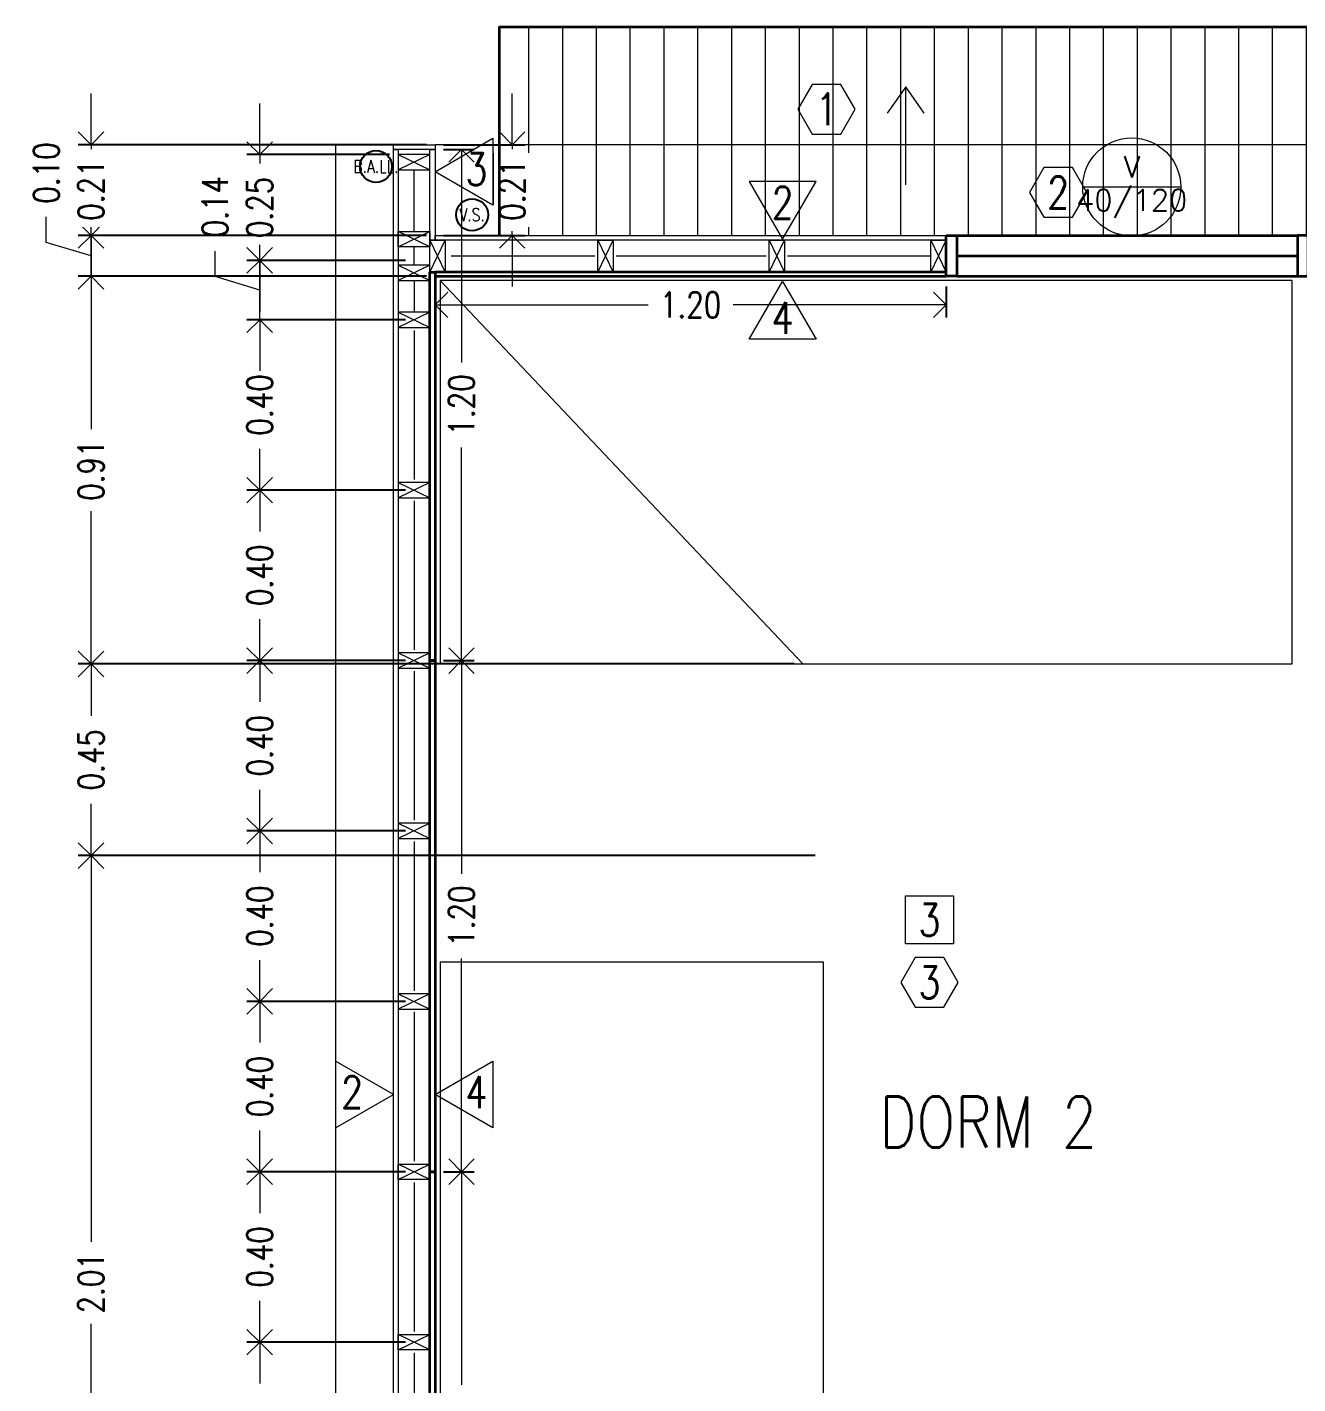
# Model space of a CAD drawing. Header units: inches. Extents: x 11 to 31.6, y 7.4 to 16.5.
# Drawn here: x 24.447 to 27.431, y 12.918 to 16.103 of the extents above; entities that cross this region are included whole.
import ezdxf
from ezdxf.enums import TextEntityAlignment as Align

# ---------------------------------------------------------------- set-up
doc = ezdxf.new("R2010")
doc.units = ezdxf.units.IN
doc.header["$MEASUREMENT"] = 0
doc.layers.get('DEFPOINTS').update_dxf_attribs({"color": 210})
for name, color, linetype, lineweight in [('A-ANNO-DIMS', 3, 'Continuous', 18), ('A-ANNO-TEXT', 3, 'Continuous', 18), ('A-DETL-MBND', 3, 'Continuous', 18), ('A-DOOR-SYMB', 3, 'Continuous', 18), ('A-ELEV-IDEN', 3, 'Continuous', 18), ('A-ELEV-MBE1', 7, 'Continuous', 35), ('A-ELEV-MBE2', 4, 'Continuous', 25), ('A-FLOR-PATT', 8, 'Continuous', 18), ('A-FURN', 8, 'Continuous', 18), ('A-SECT-MCUT', 7, 'Continuous', 35), ('A-WALL-PATT', 8, 'Continuous', 18), ('A-WALL-STUD', 3, 'Continuous', 18)]:
    doc.layers.add(name, color=color, linetype=linetype, lineweight=lineweight)
doc.styles.add('E-ROMANS', font='romans.shx', dxfattribs={"width": 0.8})
doc.dimstyles.new('E-0050_ARW_12', dxfattribs={"dimscale": 0.001, "dimtxt": 60, "dimasz": 60, "dimexe": 30, "dimexo": 20, "dimgap": 30, "dimtad": 0, "dimzin": 0, "dimdsep": 46, "dimtxsty": 'E-ROMANS', "dimblk": 'OPEN90', "dimcen": 30, "dimclrd": 256, "dimclre": 256, "dimclrt": 256, "dimadec": 0, "dimazin": 0, "dimtfac": 1, "dimtmove": 1, "dimatfit": 3, "dimldrblk": 'OPEN90', "dimfxl": 1, "dimtfill": 1, "dimtolj": 1, "dimtzin": 0, "dimlwd": -1, "dimarcsym": 0})

# ---------------------------------------------------------------- blocks, each defined once
blk = doc.blocks.new('_Open90')
at = {"color": 0, "linetype": 'ByBlock', "lineweight": -2}
for p, q in [((0, 0), (-1, 0)), ((-0.5, 0.5), (0, 0)), ((0, 0), (-0.5, -0.5))]:
    blk.add_line(p, q, dxfattribs=at)
blk = doc.blocks.new('*D33')
at = {"layer": 'A-ANNO-DIMS', "lineweight": -2, "transparency": 16777216}
for p, q in [((25.425, 13.4157), (25.4969, 13.4157)), ((25.425, 12.2157), (25.4969, 12.2157))]:
    blk.add_line(p, q, dxfattribs=at)
at = {"layer": 'A-ANNO-DIMS', "transparency": 16777216}
for p, q in [((25.4669, 13.3557), (25.4669, 12.9154)), ((25.4669, 12.2757), (25.4669, 12.716))]:
    blk.add_line(p, q, dxfattribs=at)
at = {"layer": 'DEFPOINTS', "color": 0, "transparency": 16777216}
for p in [(25.405, 13.4157), (25.4669, 13.4157), (25.405, 12.2157)]:
    blk.add_point(p, dxfattribs=at)
at = {"layer": 'A-ANNO-DIMS', "transparency": 16777216, "xscale": 0.06, "yscale": 0.06, "zscale": 0.06}
for p, rotation in [((25.4669, 13.4157), 90), ((25.4669, 12.2157), 270)]:
    blk.add_blockref('_Open90', p, dxfattribs=dict(at, rotation=rotation))
at = {"layer": 'A-ANNO-DIMS', "transparency": 16777216, "insert": (25.4669, 12.8157), "char_height": 0.06, "attachment_point": 5, "rotation": 90, "style": 'E-ROMANS', "bg_fill": 3, "box_fill_scale": 1.25, "bg_fill_color": 256, "bg_fill_true_color": 13158600, "bg_fill_transparency": 0}
blk.add_mtext('\\A1;1.20', dxfattribs=at)
blk = doc.blocks.new('*D34')
at = {"layer": 'A-ANNO-DIMS', "lineweight": -2, "transparency": 16777216}
for p, q in [((25.425, 14.6157), (25.4969, 14.6157)), ((25.425, 13.4157), (25.4969, 13.4157))]:
    blk.add_line(p, q, dxfattribs=at)
at = {"layer": 'A-ANNO-DIMS', "transparency": 16777216}
for p, q in [((25.4669, 14.5557), (25.4669, 14.1154)), ((25.4669, 13.4757), (25.4669, 13.916))]:
    blk.add_line(p, q, dxfattribs=at)
at = {"layer": 'DEFPOINTS', "color": 0, "transparency": 16777216}
for p in [(25.405, 14.6157), (25.4669, 14.6157), (25.405, 13.4157)]:
    blk.add_point(p, dxfattribs=at)
at = {"layer": 'A-ANNO-DIMS', "transparency": 16777216, "xscale": 0.06, "yscale": 0.06, "zscale": 0.06}
for p, rotation in [((25.4669, 14.6157), 90), ((25.4669, 13.4157), 270)]:
    blk.add_blockref('_Open90', p, dxfattribs=dict(at, rotation=rotation))
at = {"layer": 'A-ANNO-DIMS', "transparency": 16777216, "insert": (25.4669, 14.0157), "char_height": 0.06, "attachment_point": 5, "rotation": 90, "style": 'E-ROMANS', "bg_fill": 3, "box_fill_scale": 1.25, "bg_fill_color": 256, "bg_fill_true_color": 13158600, "bg_fill_transparency": 0}
blk.add_mtext('\\A1;1.20', dxfattribs=at)
blk = doc.blocks.new('*D35')
at = {"layer": 'A-ANNO-DIMS', "transparency": 16777216}
for p, q in [((25.586, 15.8867), (25.586, 15.9467)), ((25.586, 15.8267), (25.586, 15.8165)), ((25.586, 15.6137), (25.586, 15.6239)), ((25.586, 15.5537), (25.586, 15.4937))]:
    blk.add_line(p, q, dxfattribs=at)
at = {"layer": 'A-ANNO-DIMS', "lineweight": -2, "transparency": 16777216}
for p, q in [((25.425, 15.8267), (25.616, 15.8267)), ((25.425, 15.6137), (25.616, 15.6137))]:
    blk.add_line(p, q, dxfattribs=at)
at = {"layer": 'DEFPOINTS', "color": 0, "transparency": 16777216}
for p in [(25.405, 15.8267), (25.586, 15.8267), (25.405, 15.6137)]:
    blk.add_point(p, dxfattribs=at)
at = {"layer": 'A-ANNO-DIMS', "transparency": 16777216, "xscale": 0.06, "yscale": 0.06, "zscale": 0.06}
for p, rotation in [((25.586, 15.8267), 270), ((25.586, 15.6137), 90)]:
    blk.add_blockref('_Open90', p, dxfattribs=dict(at, rotation=rotation))
at = {"layer": 'A-ANNO-DIMS', "transparency": 16777216, "insert": (25.586, 15.7202), "char_height": 0.06, "attachment_point": 5, "rotation": 90, "style": 'E-ROMANS', "bg_fill": 3, "box_fill_scale": 1.25, "bg_fill_color": 256, "bg_fill_true_color": 13158600, "bg_fill_transparency": 0}
blk.add_mtext('\\A1;0.21', dxfattribs=at)
blk = doc.blocks.new('*D47')
at = {"layer": 'A-ANNO-DIMS', "lineweight": -2, "transparency": 16777216}
for p, q in [((25.3355, 13.0157), (24.9633, 13.0157)), ((25.3355, 12.6156), (24.9633, 12.6156))]:
    blk.add_line(p, q, dxfattribs=at)
at = {"layer": 'A-ANNO-DIMS', "transparency": 16777216}
for p, q in [((24.9933, 12.9557), (24.9933, 12.9188)), ((24.9933, 12.6756), (24.9933, 12.7125))]:
    blk.add_line(p, q, dxfattribs=at)
at = {"layer": 'DEFPOINTS', "color": 0, "transparency": 16777216}
for p in [(24.9933, 13.0157), (25.3555, 13.0157), (25.3555, 12.6156)]:
    blk.add_point(p, dxfattribs=at)
at = {"layer": 'A-ANNO-DIMS', "transparency": 16777216, "xscale": 0.06, "yscale": 0.06, "zscale": 0.06}
for p, rotation in [((24.9933, 13.0157), 90), ((24.9933, 12.6156), 270)]:
    blk.add_blockref('_Open90', p, dxfattribs=dict(at, rotation=rotation))
at = {"layer": 'A-ANNO-DIMS', "transparency": 16777216, "insert": (24.9933, 12.8156), "char_height": 0.06, "attachment_point": 5, "rotation": 90, "style": 'E-ROMANS', "bg_fill": 3, "box_fill_scale": 1.25, "bg_fill_color": 256, "bg_fill_true_color": 13158600, "bg_fill_transparency": 0}
blk.add_mtext('\\A1;0.40', dxfattribs=at)
blk = doc.blocks.new('*D48')
at = {"layer": 'A-ANNO-DIMS', "lineweight": -2, "transparency": 16777216}
for p, q in [((25.3355, 13.4157), (24.9633, 13.4157)), ((25.3355, 13.0157), (24.9633, 13.0157))]:
    blk.add_line(p, q, dxfattribs=at)
at = {"layer": 'A-ANNO-DIMS', "transparency": 16777216}
for p, q in [((24.9933, 13.3557), (24.9933, 13.3188)), ((24.9933, 13.0757), (24.9933, 13.1126))]:
    blk.add_line(p, q, dxfattribs=at)
at = {"layer": 'DEFPOINTS', "color": 0, "transparency": 16777216}
for p in [(24.9933, 13.4157), (25.3555, 13.4157), (25.3555, 13.0157)]:
    blk.add_point(p, dxfattribs=at)
at = {"layer": 'A-ANNO-DIMS', "transparency": 16777216, "xscale": 0.06, "yscale": 0.06, "zscale": 0.06}
for p, rotation in [((24.9933, 13.4157), 90), ((24.9933, 13.0157), 270)]:
    blk.add_blockref('_Open90', p, dxfattribs=dict(at, rotation=rotation))
at = {"layer": 'A-ANNO-DIMS', "transparency": 16777216, "insert": (24.9933, 13.2157), "char_height": 0.06, "attachment_point": 5, "rotation": 90, "style": 'E-ROMANS', "bg_fill": 3, "box_fill_scale": 1.25, "bg_fill_color": 256, "bg_fill_true_color": 13158600, "bg_fill_transparency": 0}
blk.add_mtext('\\A1;0.40', dxfattribs=at)
blk = doc.blocks.new('*D49')
at = {"layer": 'A-ANNO-DIMS', "lineweight": -2, "transparency": 16777216}
for p, q in [((25.3355, 13.8157), (24.9633, 13.8157)), ((25.3355, 13.4157), (24.9633, 13.4157))]:
    blk.add_line(p, q, dxfattribs=at)
at = {"layer": 'A-ANNO-DIMS', "transparency": 16777216}
for p, q in [((24.9933, 13.7557), (24.9933, 13.7188)), ((24.9933, 13.4757), (24.9933, 13.5126))]:
    blk.add_line(p, q, dxfattribs=at)
at = {"layer": 'DEFPOINTS', "color": 0, "transparency": 16777216}
for p in [(24.9933, 13.8157), (25.3555, 13.8157), (25.3555, 13.4157)]:
    blk.add_point(p, dxfattribs=at)
at = {"layer": 'A-ANNO-DIMS', "transparency": 16777216, "xscale": 0.06, "yscale": 0.06, "zscale": 0.06}
for p, rotation in [((24.9933, 13.8157), 90), ((24.9933, 13.4157), 270)]:
    blk.add_blockref('_Open90', p, dxfattribs=dict(at, rotation=rotation))
at = {"layer": 'A-ANNO-DIMS', "transparency": 16777216, "insert": (24.9933, 13.6157), "char_height": 0.06, "attachment_point": 5, "rotation": 90, "style": 'E-ROMANS', "bg_fill": 3, "box_fill_scale": 1.25, "bg_fill_color": 256, "bg_fill_true_color": 13158600, "bg_fill_transparency": 0}
blk.add_mtext('\\A1;0.40', dxfattribs=at)
blk = doc.blocks.new('*D50')
at = {"layer": 'A-ANNO-DIMS', "lineweight": -2, "transparency": 16777216}
for p, q in [((25.3355, 14.2157), (24.9633, 14.2157)), ((25.3355, 13.8157), (24.9633, 13.8157))]:
    blk.add_line(p, q, dxfattribs=at)
at = {"layer": 'A-ANNO-DIMS', "transparency": 16777216}
for p, q in [((24.9933, 14.1557), (24.9933, 14.1188)), ((24.9933, 13.8757), (24.9933, 13.9126))]:
    blk.add_line(p, q, dxfattribs=at)
at = {"layer": 'DEFPOINTS', "color": 0, "transparency": 16777216}
for p in [(24.9933, 14.2157), (25.3555, 14.2157), (25.3555, 13.8157)]:
    blk.add_point(p, dxfattribs=at)
at = {"layer": 'A-ANNO-DIMS', "transparency": 16777216, "xscale": 0.06, "yscale": 0.06, "zscale": 0.06}
for p, rotation in [((24.9933, 14.2157), 90), ((24.9933, 13.8157), 270)]:
    blk.add_blockref('_Open90', p, dxfattribs=dict(at, rotation=rotation))
at = {"layer": 'A-ANNO-DIMS', "transparency": 16777216, "insert": (24.9933, 14.0157), "char_height": 0.06, "attachment_point": 5, "rotation": 90, "style": 'E-ROMANS', "bg_fill": 3, "box_fill_scale": 1.25, "bg_fill_color": 256, "bg_fill_true_color": 13158600, "bg_fill_transparency": 0}
blk.add_mtext('\\A1;0.40', dxfattribs=at)
blk = doc.blocks.new('*D51')
at = {"layer": 'A-ANNO-DIMS', "lineweight": -2, "transparency": 16777216}
for p, q in [((25.3355, 14.6157), (24.9633, 14.6157)), ((25.3355, 14.2157), (24.9633, 14.2157))]:
    blk.add_line(p, q, dxfattribs=at)
at = {"layer": 'A-ANNO-DIMS', "transparency": 16777216}
for p, q in [((24.9933, 14.5557), (24.9933, 14.5188)), ((24.9933, 14.2757), (24.9933, 14.3126))]:
    blk.add_line(p, q, dxfattribs=at)
at = {"layer": 'DEFPOINTS', "color": 0, "transparency": 16777216}
for p in [(24.9933, 14.6157), (25.3555, 14.6157), (25.3555, 14.2157)]:
    blk.add_point(p, dxfattribs=at)
at = {"layer": 'A-ANNO-DIMS', "transparency": 16777216, "xscale": 0.06, "yscale": 0.06, "zscale": 0.06}
for p, rotation in [((24.9933, 14.6157), 90), ((24.9933, 14.2157), 270)]:
    blk.add_blockref('_Open90', p, dxfattribs=dict(at, rotation=rotation))
at = {"layer": 'A-ANNO-DIMS', "transparency": 16777216, "insert": (24.9933, 14.4157), "char_height": 0.06, "attachment_point": 5, "rotation": 90, "style": 'E-ROMANS', "bg_fill": 3, "box_fill_scale": 1.25, "bg_fill_color": 256, "bg_fill_true_color": 13158600, "bg_fill_transparency": 0}
blk.add_mtext('\\A1;0.40', dxfattribs=at)
blk = doc.blocks.new('*D52')
at = {"layer": 'A-ANNO-DIMS', "lineweight": -2, "transparency": 16777216}
for p, q in [((25.3355, 15.0157), (24.9633, 15.0157)), ((25.3355, 14.6157), (24.9633, 14.6157))]:
    blk.add_line(p, q, dxfattribs=at)
at = {"layer": 'A-ANNO-DIMS', "transparency": 16777216}
for p, q in [((24.9933, 14.9557), (24.9933, 14.9188)), ((24.9933, 14.6757), (24.9933, 14.7126))]:
    blk.add_line(p, q, dxfattribs=at)
at = {"layer": 'DEFPOINTS', "color": 0, "transparency": 16777216}
for p in [(24.9933, 15.0157), (25.3555, 15.0157), (25.3555, 14.6157)]:
    blk.add_point(p, dxfattribs=at)
at = {"layer": 'A-ANNO-DIMS', "transparency": 16777216, "xscale": 0.06, "yscale": 0.06, "zscale": 0.06}
for p, rotation in [((24.9933, 15.0157), 90), ((24.9933, 14.6157), 270)]:
    blk.add_blockref('_Open90', p, dxfattribs=dict(at, rotation=rotation))
at = {"layer": 'A-ANNO-DIMS', "transparency": 16777216, "insert": (24.9933, 14.8157), "char_height": 0.06, "attachment_point": 5, "rotation": 90, "style": 'E-ROMANS', "bg_fill": 3, "box_fill_scale": 1.25, "bg_fill_color": 256, "bg_fill_true_color": 13158600, "bg_fill_transparency": 0}
blk.add_mtext('\\A1;0.40', dxfattribs=at)
blk = doc.blocks.new('*D53')
at = {"layer": 'A-ANNO-DIMS', "lineweight": -2, "transparency": 16777216}
for p, q in [((25.3355, 15.4157), (24.9633, 15.4157)), ((25.3355, 15.0157), (24.9633, 15.0157))]:
    blk.add_line(p, q, dxfattribs=at)
at = {"layer": 'A-ANNO-DIMS', "transparency": 16777216}
for p, q in [((24.9933, 15.3557), (24.9933, 15.3188)), ((24.9933, 15.0757), (24.9933, 15.1126))]:
    blk.add_line(p, q, dxfattribs=at)
at = {"layer": 'DEFPOINTS', "color": 0, "transparency": 16777216}
for p in [(24.9933, 15.4157), (25.3555, 15.4157), (25.3555, 15.0157)]:
    blk.add_point(p, dxfattribs=at)
at = {"layer": 'A-ANNO-DIMS', "transparency": 16777216, "xscale": 0.06, "yscale": 0.06, "zscale": 0.06}
for p, rotation in [((24.9933, 15.4157), 90), ((24.9933, 15.0157), 270)]:
    blk.add_blockref('_Open90', p, dxfattribs=dict(at, rotation=rotation))
at = {"layer": 'A-ANNO-DIMS', "transparency": 16777216, "insert": (24.9933, 15.2157), "char_height": 0.06, "attachment_point": 5, "rotation": 90, "style": 'E-ROMANS', "bg_fill": 3, "box_fill_scale": 1.25, "bg_fill_color": 256, "bg_fill_true_color": 13158600, "bg_fill_transparency": 0}
blk.add_mtext('\\A1;0.40', dxfattribs=at)
blk = doc.blocks.new('*D54')
at = {"layer": 'A-ANNO-DIMS', "transparency": 16777216}
for p, q in [((24.9933, 15.6152), (24.9933, 15.6752)), ((24.8883, 15.517), (24.8883, 15.577)), ((24.9933, 15.4157), (24.9933, 15.5552)), ((24.9933, 15.4157), (24.9933, 15.5552)), ((24.9933, 15.4855), (24.8883, 15.517)), ((24.9933, 15.3557), (24.9933, 15.2957))]:
    blk.add_line(p, q, dxfattribs=at)
at = {"layer": 'A-ANNO-DIMS', "lineweight": -2, "transparency": 16777216}
for p, q in [((25.3355, 15.5552), (24.9633, 15.5552)), ((25.3355, 15.4157), (24.9633, 15.4157))]:
    blk.add_line(p, q, dxfattribs=at)
at = {"layer": 'DEFPOINTS', "color": 0, "transparency": 16777216}
for p in [(24.9933, 15.5552), (25.3555, 15.5552), (25.3555, 15.4157)]:
    blk.add_point(p, dxfattribs=at)
at = {"layer": 'A-ANNO-DIMS', "transparency": 16777216, "xscale": 0.06, "yscale": 0.06, "zscale": 0.06}
for p, rotation in [((24.9933, 15.5552), 270), ((24.9933, 15.4157), 90)]:
    blk.add_blockref('_Open90', p, dxfattribs=dict(at, rotation=rotation))
at = {"layer": 'A-ANNO-DIMS', "transparency": 16777216, "insert": (24.8883, 15.6812), "char_height": 0.06, "attachment_point": 5, "rotation": 90, "style": 'E-ROMANS', "bg_fill": 3, "box_fill_scale": 1.25, "bg_fill_color": 256, "bg_fill_true_color": 13158600, "bg_fill_transparency": 0}
blk.add_mtext('\\A1;0.14', dxfattribs=at)
blk = doc.blocks.new('*D55')
at = {"layer": 'A-ANNO-DIMS', "transparency": 16777216}
for p, q in [((24.9933, 15.8637), (24.9933, 15.9237)), ((24.9933, 15.8037), (24.9933, 15.7826)), ((24.9933, 15.5552), (24.9933, 15.5763)), ((24.9933, 15.4952), (24.9933, 15.4352))]:
    blk.add_line(p, q, dxfattribs=at)
at = {"layer": 'A-ANNO-DIMS', "lineweight": -2, "transparency": 16777216}
for p, q in [((25.298, 15.8037), (24.9633, 15.8037)), ((25.3355, 15.5552), (24.9633, 15.5552))]:
    blk.add_line(p, q, dxfattribs=at)
at = {"layer": 'DEFPOINTS', "color": 0, "transparency": 16777216}
for p in [(24.9933, 15.8037), (25.318, 15.8037), (25.3555, 15.5552)]:
    blk.add_point(p, dxfattribs=at)
at = {"layer": 'A-ANNO-DIMS', "transparency": 16777216, "xscale": 0.06, "yscale": 0.06, "zscale": 0.06}
for p, rotation in [((24.9933, 15.8037), 270), ((24.9933, 15.5552), 90)]:
    blk.add_blockref('_Open90', p, dxfattribs=dict(at, rotation=rotation))
at = {"layer": 'A-ANNO-DIMS', "transparency": 16777216, "insert": (24.9933, 15.6794), "char_height": 0.06, "attachment_point": 5, "rotation": 90, "style": 'E-ROMANS', "bg_fill": 3, "box_fill_scale": 1.25, "bg_fill_color": 256, "bg_fill_true_color": 13158600, "bg_fill_transparency": 0}
blk.add_mtext('\\A1;0.25', dxfattribs=at)
blk = doc.blocks.new('*D65')
at = {"layer": 'A-ANNO-DIMS', "lineweight": -2, "transparency": 16777216}
for p, q in [((25.4049, 15.4936), (25.4049, 15.4209)), ((26.6049, 15.4936), (26.6049, 15.4209))]:
    blk.add_line(p, q, dxfattribs=at)
at = {"layer": 'A-ANNO-DIMS', "transparency": 16777216}
for p, q in [((25.4649, 15.4509), (25.9052, 15.4509)), ((26.5449, 15.4509), (26.1046, 15.4509))]:
    blk.add_line(p, q, dxfattribs=at)
at = {"layer": 'DEFPOINTS', "color": 0, "transparency": 16777216}
for p in [(25.4049, 15.5136), (26.6049, 15.5136), (26.6049, 15.4509)]:
    blk.add_point(p, dxfattribs=at)
at = {"layer": 'A-ANNO-DIMS', "transparency": 16777216, "xscale": 0.06, "yscale": 0.06, "zscale": 0.06, "rotation": 180}
blk.add_blockref('_Open90', (25.4049, 15.4509), dxfattribs=at)
at = {"layer": 'A-ANNO-DIMS', "transparency": 16777216, "xscale": 0.06, "yscale": 0.06, "zscale": 0.06}
blk.add_blockref('_Open90', (26.6049, 15.4509), dxfattribs=at)
at = {"layer": 'A-ANNO-DIMS', "transparency": 16777216, "insert": (26.0049, 15.4509), "char_height": 0.06, "attachment_point": 5, "style": 'E-ROMANS', "bg_fill": 3, "box_fill_scale": 1.25, "bg_fill_color": 256, "bg_fill_true_color": 13158600, "bg_fill_transparency": 0}
blk.add_mtext('\\A1;1.20', dxfattribs=at)
blk = doc.blocks.new('*D74')
at = {"layer": 'A-ANNO-DIMS', "lineweight": -2, "transparency": 16777216}
for p, q in [((26.297, 14.1577), (24.5672, 14.1577)), ((26.5176, 12.152), (24.5672, 12.152))]:
    blk.add_line(p, q, dxfattribs=at)
at = {"layer": 'A-ANNO-DIMS', "transparency": 16777216}
for p, q in [((24.5972, 14.0977), (24.5972, 13.2511)), ((24.5972, 12.212), (24.5972, 13.0586))]:
    blk.add_line(p, q, dxfattribs=at)
at = {"layer": 'DEFPOINTS', "color": 0, "transparency": 16777216}
for p in [(24.5972, 14.1577), (26.317, 14.1577), (26.5376, 12.152)]:
    blk.add_point(p, dxfattribs=at)
at = {"layer": 'A-ANNO-DIMS', "transparency": 16777216, "xscale": 0.06, "yscale": 0.06, "zscale": 0.06}
for p, rotation in [((24.5972, 14.1577), 90), ((24.5972, 12.152), 270)]:
    blk.add_blockref('_Open90', p, dxfattribs=dict(at, rotation=rotation))
at = {"layer": 'A-ANNO-DIMS', "transparency": 16777216, "insert": (24.5972, 13.1549), "char_height": 0.06, "attachment_point": 5, "rotation": 90, "style": 'E-ROMANS', "bg_fill": 3, "box_fill_scale": 1.25, "bg_fill_color": 256, "bg_fill_true_color": 13158600, "bg_fill_transparency": 0}
blk.add_mtext('\\A1;2.01', dxfattribs=at)
blk = doc.blocks.new('*D75')
at = {"layer": 'A-ANNO-DIMS', "lineweight": -2, "transparency": 16777216}
for p, q in [((26.248, 14.6077), (24.5672, 14.6077)), ((26.297, 14.1577), (24.5672, 14.1577))]:
    blk.add_line(p, q, dxfattribs=at)
at = {"layer": 'A-ANNO-DIMS', "transparency": 16777216}
for p, q in [((24.5972, 14.5477), (24.5972, 14.4858)), ((24.5972, 14.2177), (24.5972, 14.2796))]:
    blk.add_line(p, q, dxfattribs=at)
at = {"layer": 'DEFPOINTS', "color": 0, "transparency": 16777216}
for p in [(24.5972, 14.6077), (26.268, 14.6077), (26.317, 14.1577)]:
    blk.add_point(p, dxfattribs=at)
at = {"layer": 'A-ANNO-DIMS', "transparency": 16777216, "xscale": 0.06, "yscale": 0.06, "zscale": 0.06}
for p, rotation in [((24.5972, 14.6077), 90), ((24.5972, 14.1577), 270)]:
    blk.add_blockref('_Open90', p, dxfattribs=dict(at, rotation=rotation))
at = {"layer": 'A-ANNO-DIMS', "transparency": 16777216, "insert": (24.5972, 14.3827), "char_height": 0.06, "attachment_point": 5, "rotation": 90, "style": 'E-ROMANS', "bg_fill": 3, "box_fill_scale": 1.25, "bg_fill_color": 256, "bg_fill_true_color": 13158600, "bg_fill_transparency": 0}
blk.add_mtext('\\A1;0.45', dxfattribs=at)
blk = doc.blocks.new('*D76')
at = {"layer": 'A-ANNO-DIMS', "lineweight": -2, "transparency": 16777216}
for p, q in [((25.385, 15.5177), (24.5672, 15.5177)), ((26.248, 14.6077), (24.5672, 14.6077))]:
    blk.add_line(p, q, dxfattribs=at)
at = {"layer": 'A-ANNO-DIMS', "transparency": 16777216}
for p, q in [((24.5972, 15.4577), (24.5972, 15.159)), ((24.5972, 14.6677), (24.5972, 14.9664))]:
    blk.add_line(p, q, dxfattribs=at)
at = {"layer": 'DEFPOINTS', "color": 0, "transparency": 16777216}
for p in [(24.5972, 15.5177), (25.405, 15.5177), (26.268, 14.6077)]:
    blk.add_point(p, dxfattribs=at)
at = {"layer": 'A-ANNO-DIMS', "transparency": 16777216, "xscale": 0.06, "yscale": 0.06, "zscale": 0.06}
for p, rotation in [((24.5972, 15.5177), 90), ((24.5972, 14.6077), 270)]:
    blk.add_blockref('_Open90', p, dxfattribs=dict(at, rotation=rotation))
at = {"layer": 'A-ANNO-DIMS', "transparency": 16777216, "insert": (24.5972, 15.0627), "char_height": 0.06, "attachment_point": 5, "rotation": 90, "style": 'E-ROMANS', "bg_fill": 3, "box_fill_scale": 1.25, "bg_fill_color": 256, "bg_fill_true_color": 13158600, "bg_fill_transparency": 0}
blk.add_mtext('\\A1;0.91', dxfattribs=at)
blk = doc.blocks.new('*D77')
at = {"layer": 'A-ANNO-DIMS', "transparency": 16777216}
for p, q in [((24.5972, 15.6737), (24.5972, 15.7337)), ((24.4922, 15.5972), (24.4922, 15.6572)), ((24.5972, 15.5177), (24.5972, 15.6137)), ((24.5972, 15.5177), (24.5972, 15.6137)), ((24.5972, 15.5657), (24.4922, 15.5972)), ((24.5972, 15.4577), (24.5972, 15.3977))]:
    blk.add_line(p, q, dxfattribs=at)
at = {"layer": 'A-ANNO-DIMS', "lineweight": -2, "transparency": 16777216}
for p, q in [((25.385, 15.6137), (24.5672, 15.6137)), ((25.385, 15.5177), (24.5672, 15.5177))]:
    blk.add_line(p, q, dxfattribs=at)
at = {"layer": 'DEFPOINTS', "color": 0, "transparency": 16777216}
for p in [(24.5972, 15.6137), (25.405, 15.6137), (25.405, 15.5177)]:
    blk.add_point(p, dxfattribs=at)
at = {"layer": 'A-ANNO-DIMS', "transparency": 16777216, "xscale": 0.06, "yscale": 0.06, "zscale": 0.06}
for p, rotation in [((24.5972, 15.6137), 270), ((24.5972, 15.5177), 90)]:
    blk.add_blockref('_Open90', p, dxfattribs=dict(at, rotation=rotation))
at = {"layer": 'A-ANNO-DIMS', "transparency": 16777216, "insert": (24.4922, 15.7603), "char_height": 0.06, "attachment_point": 5, "rotation": 90, "style": 'E-ROMANS', "bg_fill": 3, "box_fill_scale": 1.25, "bg_fill_color": 256, "bg_fill_true_color": 13158600, "bg_fill_transparency": 0}
blk.add_mtext('\\A1;0.10', dxfattribs=at)
blk = doc.blocks.new('*D78')
at = {"layer": 'A-ANNO-DIMS', "transparency": 16777216}
for p, q in [((24.5972, 15.8867), (24.5972, 15.9467)), ((24.5972, 15.8267), (24.5972, 15.8165)), ((24.5972, 15.6137), (24.5972, 15.6239)), ((24.5972, 15.5537), (24.5972, 15.4937))]:
    blk.add_line(p, q, dxfattribs=at)
at = {"layer": 'A-ANNO-DIMS', "lineweight": -2, "transparency": 16777216}
for p, q in [((25.385, 15.8267), (24.5672, 15.8267)), ((25.385, 15.6137), (24.5672, 15.6137))]:
    blk.add_line(p, q, dxfattribs=at)
at = {"layer": 'DEFPOINTS', "color": 0, "transparency": 16777216}
for p in [(24.5972, 15.8267), (25.405, 15.8267), (25.405, 15.6137)]:
    blk.add_point(p, dxfattribs=at)
at = {"layer": 'A-ANNO-DIMS', "transparency": 16777216, "xscale": 0.06, "yscale": 0.06, "zscale": 0.06}
for p, rotation in [((24.5972, 15.8267), 270), ((24.5972, 15.6137), 90)]:
    blk.add_blockref('_Open90', p, dxfattribs=dict(at, rotation=rotation))
at = {"layer": 'A-ANNO-DIMS', "transparency": 16777216, "insert": (24.5972, 15.7202), "char_height": 0.06, "attachment_point": 5, "rotation": 90, "style": 'E-ROMANS', "bg_fill": 3, "box_fill_scale": 1.25, "bg_fill_color": 256, "bg_fill_true_color": 13158600, "bg_fill_transparency": 0}
blk.add_mtext('\\A1;0.21', dxfattribs=at)
blk = doc.blocks.new('*D86')
at = {"layer": 'A-ANNO-DIMS', "lineweight": -2, "transparency": 16777216}
for p, q in [((25.425, 15.8157), (25.4969, 15.8157)), ((25.425, 14.6157), (25.4969, 14.6157))]:
    blk.add_line(p, q, dxfattribs=at)
at = {"layer": 'A-ANNO-DIMS', "transparency": 16777216}
for p, q in [((25.4669, 15.7557), (25.4669, 15.3154)), ((25.4669, 14.6757), (25.4669, 15.116))]:
    blk.add_line(p, q, dxfattribs=at)
at = {"layer": 'DEFPOINTS', "color": 0, "transparency": 16777216}
for p in [(25.405, 15.8157), (25.4669, 15.8157), (25.405, 14.6157)]:
    blk.add_point(p, dxfattribs=at)
at = {"layer": 'A-ANNO-DIMS', "transparency": 16777216, "xscale": 0.06, "yscale": 0.06, "zscale": 0.06}
for p, rotation in [((25.4669, 15.8157), 90), ((25.4669, 14.6157), 270)]:
    blk.add_blockref('_Open90', p, dxfattribs=dict(at, rotation=rotation))
at = {"layer": 'A-ANNO-DIMS', "transparency": 16777216, "insert": (25.4669, 15.2157), "char_height": 0.06, "attachment_point": 5, "rotation": 90, "style": 'E-ROMANS', "bg_fill": 3, "box_fill_scale": 1.25, "bg_fill_color": 256, "bg_fill_true_color": 13158600, "bg_fill_transparency": 0}
blk.add_mtext('\\A1;1.20', dxfattribs=at)

msp = doc.modelspace()

# ---------------------------------------------------------------- hatches: boundary and pattern name
at = {"layer": 'A-FLOR-PATT'}
h = msp.add_hatch(dxfattribs=at)
h.set_pattern_fill('LINE', color=256, scale=0.025, angle=90, style=0)
h.set_pattern_definition([(90, (-432.13052, -34.64584), (-0.079375, 5e-18), [])])
h.paths.add_polyline_path([(27.464, 16.1027), (25.5555, 16.1027), (25.5555, 15.8267), (27.464, 15.8267)])
h.paths.add_polyline_path([(27.464, 15.8267), (25.5555, 15.8267), (25.5555, 15.6137), (26.605, 15.6137), (26.63, 15.6137), (26.63, 15.6137), (27.43, 15.6137), (27.455, 15.6137), (27.455, 15.6137), (27.464, 15.6137)])

# ---------------------------------------------------------------- linework, layer by layer
at = {"layer": 'A-ANNO-TEXT'}
for points in [[(26.3579, 15.8517), (26.3915, 15.91), (26.3579, 15.9683), (26.2906, 15.9683), (26.2569, 15.91), (26.2906, 15.8517)], [(26.9015, 15.6562), (26.9351, 15.7146), (26.9015, 15.7729), (26.8342, 15.7729), (26.8005, 15.7146), (26.8342, 15.6562)], [(26.221, 15.6047), (26.2995, 15.7406), (26.1426, 15.7406)]]:
    msp.add_lwpolyline(points, close=True, dxfattribs=at)
for points in [[(26.5532, 15.9011), (26.5098, 15.9623), (26.4663, 15.9011)], [(26.5098, 15.7324), (26.5098, 15.9623)]]:
    msp.add_lwpolyline(points, dxfattribs=at)
at = {"layer": 'A-DETL-MBND'}
msp.add_line((25.3071, 15.8157), (25.3071, 15.8267), dxfattribs=at)
for points in [[(25.3071, 15.8267), (25.405, 15.8267), (25.405, 15.8157), (25.3071, 15.8157)], [(26.605, 15.6027), (25.405, 15.6027), (25.405, 15.6137), (26.605, 15.6137)]]:
    msp.add_lwpolyline(points, dxfattribs=at)
for points in [[(25.318, 15.8157), (25.3181, 8.3157), (25.3071, 8.3157), (25.3071, 15.8157)], [(25.393, 15.6027), (25.393, 15.8157), (25.405, 15.8157), (25.405, 15.6027)]]:
    msp.add_lwpolyline(points, close=True, dxfattribs=at)
at = {"layer": 'A-DOOR-SYMB'}
msp.add_lwpolyline([(26.9255, 15.7275), (27.1555, 15.7275)], dxfattribs=at)
msp.add_circle((27.0405, 15.7275), 0.115, dxfattribs=at)
at = {"layer": 'A-ELEV-IDEN'}
msp.add_line((31.5, 15.8267), (25.405, 15.8267), dxfattribs=at)
at = {"layer": 'A-ELEV-MBE1'}
for p, q in [((26.63, 15.6137), (27.43, 15.6137)), ((26.63, 15.5657), (27.43, 15.5657)), ((26.63, 15.5177), (27.43, 15.5177))]:
    msp.add_line(p, q, dxfattribs=at)
for points in [[(26.605, 15.6137), (26.63, 15.6137), (26.63, 15.5177), (26.605, 15.5177)], [(27.455, 15.6137), (27.43, 15.6137), (27.43, 15.5177), (27.455, 15.5177)]]:
    msp.add_lwpolyline(points, close=True, dxfattribs=at)
at = {"layer": 'A-ELEV-MBE2', "ltscale": 0.05}
msp.add_circle((25.4919, 15.6622), 0.0375, dxfattribs=at)
at = {"layer": 'A-FURN'}
msp.add_line((27.417, 14.6077), (27.417, 15.5077), dxfattribs=at)
at = {"layer": 'A-SECT-MCUT'}
for points in [[(25.393, 14.6157), (25.393, 15.5277), (25.405, 15.5277), (25.405, 14.6157)], [(25.405, 15.5277), (25.405, 15.5177), (26.605, 15.5177), (26.605, 15.5277)], [(25.393, 13.4157), (25.393, 14.6157), (25.405, 14.6157), (25.405, 13.4157)], [(25.393, 12.2157), (25.393, 13.4157), (25.405, 13.4157), (25.405, 12.2157)]]:
    msp.add_lwpolyline(points, close=True, dxfattribs=at)
at = {"layer": 'A-WALL-PATT', "ltscale": 0.1}
for p, q in [((26.182, 15.5652), (25.83, 15.5652)), ((26.569, 15.5652), (26.232, 15.5652))]:
    msp.add_line(p, q, dxfattribs=at)

# ---------------------------------------------------------------- texts
at = {"layer": 'A-ANNO-TEXT', "char_height": 0.075, "attachment_point": 5, "rotation": 0.0005, "style": 'E-ROMANS'}
for s, insert in [('\\pi-0.45,l0.45,t0.45;1', (26.3242, 15.91)), ('\\pi-0.45,l0.45,t0.45;2', (26.8678, 15.7146)), ('\\pi-0.45,l0.45,t0.45;2', (26.221, 15.6904))]:
    msp.add_mtext(s, dxfattribs=dict(at, insert=insert))
at = {"layer": 'A-ANNO-TEXT', "insert": (25.4919, 15.6622), "char_height": 0.03, "attachment_point": 5, "style": 'E-ROMANS'}
msp.add_mtext('\\pi-0.09,l0.09,t0.09;V.S.', dxfattribs=at)
at = {"layer": 'A-ANNO-TEXT', "style": 'E-ROMANS'}
msp.add_attdef('V', text='V', height=0.05, dxfattribs=at).set_placement((27.0405, 15.7349), align=Align.BOTTOM_CENTER)
msp.add_attdef('40/120', text='xx/xxx', height=0.05, dxfattribs=at).set_placement((27.0405, 15.7215), align=Align.TOP_CENTER)

# ---------------------------------------------------------------- next in the draw order: dimensions: what is measured, and where the dimension line sits
at = {"layer": 'A-ANNO-DIMS'}
for base, p1, p2, picture, middle in [((25.586, 15.8267), (25.405, 15.6137), (25.405, 15.8267), '*D35', (25.586, 15.7202)), ((25.4669, 13.4157), (25.405, 12.2157), (25.405, 13.4157), '*D33', (25.4669, 12.8157)), ((24.9933, 13.0157), (25.3555, 12.6156), (25.3555, 13.0157), '*D47', (24.9933, 12.8156))]:
    dim = msp.add_linear_dim(base=base, p1=p1, p2=p2, angle=90, dimstyle='E-0050_ARW_12', dxfattribs=at)
    dim.commit()
    dim.dimension.update_dxf_attribs({"geometry": picture, "text_midpoint": middle})

# ---------------------------------------------------------------- next in the draw order: linework, layer by layer
at = {"layer": 'A-ELEV-MBE1'}
msp.add_lwpolyline([(27.464, 15.6137), (27.464, 16.1027), (25.5555, 16.1027), (25.5555, 15.6137)], dxfattribs=at)
at = {"layer": 'A-WALL-PATT', "ltscale": 0.1}
msp.add_line((25.78, 15.5652), (25.443, 15.5652), dxfattribs=at)

# ---------------------------------------------------------------- next in the draw order: texts
at = {"layer": 'A-ANNO-TEXT', "insert": (25.5019, 15.769), "char_height": 0.075, "attachment_point": 5, "rotation": 359.9995, "style": 'E-ROMANS'}
msp.add_mtext('\\pi-0.45,l0.45,t0.45;3', dxfattribs=at)

# ---------------------------------------------------------------- next in the draw order: dimensions: what is measured, and where the dimension line sits
at = {"layer": 'A-ANNO-DIMS'}
dim = msp.add_linear_dim(base=(26.6049, 15.4509), p1=(25.4049, 15.5136), p2=(26.6049, 15.5136), dimstyle='E-0050_ARW_12', dxfattribs=at)
dim.commit()
dim.dimension.update_dxf_attribs({"geometry": '*D65', "text_midpoint": (26.0049, 15.4509)})
for base, p1, p2, picture, middle in [((25.4669, 14.6157), (25.405, 13.4157), (25.405, 14.6157), '*D34', (25.4669, 14.0157)), ((24.9933, 13.4157), (25.3555, 13.0157), (25.3555, 13.4157), '*D48', (24.9933, 13.2157))]:
    dim = msp.add_linear_dim(base=base, p1=p1, p2=p2, angle=90, dimstyle='E-0050_ARW_12', dxfattribs=at)
    dim.commit()
    dim.dimension.update_dxf_attribs({"geometry": picture, "text_midpoint": middle})

# ---------------------------------------------------------------- next in the draw order: linework, layer by layer
at = {"layer": 'A-WALL-STUD'}
for p, q in [((26.569, 15.5277), (26.605, 15.6027)), ((26.569, 15.6027), (26.605, 15.5277))]:
    msp.add_line(p, q, dxfattribs=at)
msp.add_lwpolyline([(26.569, 15.5277), (26.569, 15.6027), (26.605, 15.6027), (26.605, 15.5277)], close=True, dxfattribs=at)

# ---------------------------------------------------------------- next in the draw order: dimensions: what is measured, and where the dimension line sits
at = {"layer": 'A-ANNO-DIMS'}
dim = msp.add_linear_dim(base=(24.9933, 13.8157), p1=(25.3555, 13.4157), p2=(25.3555, 13.8157), angle=90, dimstyle='E-0050_ARW_12', dxfattribs=at)
dim.commit()
dim.dimension.update_dxf_attribs({"geometry": '*D49', "text_midpoint": (24.9933, 13.6157)})

# ---------------------------------------------------------------- next in the draw order: dimensions: what is measured, and where the dimension line sits
dim = msp.add_linear_dim(base=(24.9933, 14.2157), p1=(25.3555, 13.8157), p2=(25.3555, 14.2157), angle=90, dimstyle='E-0050_ARW_12', dxfattribs=at)
dim.commit()
dim.dimension.update_dxf_attribs({"geometry": '*D50', "text_midpoint": (24.9933, 14.0157)})

# ---------------------------------------------------------------- next in the draw order: dimensions: what is measured, and where the dimension line sits
for base, p1, p2, picture, middle in [((24.9933, 14.6157), (25.3555, 14.2157), (25.3555, 14.6157), '*D51', (24.9933, 14.4157)), ((24.5972, 14.1577), (26.5376, 12.152), (26.317, 14.1577), '*D74', (24.5972, 13.1549))]:
    dim = msp.add_linear_dim(base=base, p1=p1, p2=p2, angle=90, dimstyle='E-0050_ARW_12', dxfattribs=at)
    dim.commit()
    dim.dimension.update_dxf_attribs({"geometry": picture, "text_midpoint": middle})

# ---------------------------------------------------------------- next in the draw order: linework, layer by layer
at = {"layer": 'A-ANNO-TEXT'}
for points in [[(26.5094, 14.0631), (26.6219, 14.0631), (26.6219, 13.9506), (26.5094, 13.9506)], [(26.5993, 13.8019), (26.6329, 13.8602), (26.5993, 13.9185), (26.5319, 13.9185), (26.4983, 13.8602), (26.5319, 13.8019)], [(25.3071, 13.5969), (25.1712, 13.6753), (25.1712, 13.5184)], [(25.405, 13.5972), (25.5409, 13.6756), (25.5409, 13.5187)]]:
    msp.add_lwpolyline(points, close=True, dxfattribs=at)
at = {"layer": 'A-FURN'}
for p, q in [((25.417, 13.9077), (25.417, 11.9077)), ((26.317, 13.9077), (25.417, 13.9077)), ((26.317, 11.9077), (26.317, 13.9077))]:
    msp.add_line(p, q, dxfattribs=at)
at = {"layer": 'A-WALL-PATT', "ltscale": 0.1}
for p, q in [((25.3555, 13.7907), (25.3555, 13.4407)), ((25.3555, 13.3907), (25.3555, 13.0407)), ((25.3555, 12.9907), (25.3555, 12.6407))]:
    msp.add_line(p, q, dxfattribs=at)
at = {"layer": 'A-WALL-STUD'}
for p, q in [((25.393, 13.8337), (25.318, 13.7977)), ((25.318, 13.8337), (25.393, 13.7977)), ((25.393, 13.3977), (25.318, 13.4337)), ((25.318, 13.3977), (25.393, 13.4337)), ((25.393, 12.9977), (25.318, 13.0337)), ((25.318, 12.9977), (25.393, 13.0337))]:
    msp.add_line(p, q, dxfattribs=at)
for points in [[(25.393, 13.8337), (25.318, 13.8337), (25.318, 13.7977), (25.393, 13.7977)], [(25.393, 13.3977), (25.318, 13.3977), (25.318, 13.4337), (25.393, 13.4337)], [(25.393, 12.9977), (25.318, 12.9977), (25.318, 13.0337), (25.393, 13.0337)]]:
    msp.add_lwpolyline(points, close=True, dxfattribs=at)

# ---------------------------------------------------------------- next in the draw order: texts
at = {"layer": 'A-ANNO-TEXT', "char_height": 0.075, "attachment_point": 5, "style": 'E-ROMANS'}
for s, insert, rotation in [('\\pi-0.45,l0.45,t0.45;3', (26.5656, 14.0068), 0.0005), ('\\pi-0.45,l0.45,t0.45;3', (26.5656, 13.8602), 0.0005), ('\\pi-0.45,l0.45,t0.45;2', (25.2102, 13.6025), 0.0005), ('\\pi-0.45,l0.45,t0.45;4', (25.5019, 13.6028), 359.9995)]:
    msp.add_mtext(s, dxfattribs=dict(at, insert=insert, rotation=rotation))
at = {"layer": 'A-ANNO-TEXT', "insert": (26.7038, 13.5324), "char_height": 0.12, "attachment_point": 5, "style": 'E-ROMANS'}
msp.add_mtext('\\pi-0.36,l0.36,t0.36;DORM 2', dxfattribs=at)

# ---------------------------------------------------------------- next in the draw order: dimensions: what is measured, and where the dimension line sits
at = {"layer": 'A-ANNO-DIMS'}
dim = msp.add_linear_dim(base=(24.9933, 15.0157), p1=(25.3555, 14.6157), p2=(25.3555, 15.0157), angle=90, dimstyle='E-0050_ARW_12', dxfattribs=at)
dim.commit()
dim.dimension.update_dxf_attribs({"geometry": '*D52', "text_midpoint": (24.9933, 14.8157)})

# ---------------------------------------------------------------- next in the draw order: dimensions: what is measured, and where the dimension line sits
for base, p1, p2, picture, middle in [((24.9933, 15.4157), (25.3555, 15.0157), (25.3555, 15.4157), '*D53', (24.9933, 15.2157)), ((24.5972, 14.6077), (26.317, 14.1577), (26.268, 14.6077), '*D75', (24.5972, 14.3827))]:
    dim = msp.add_linear_dim(base=base, p1=p1, p2=p2, angle=90, dimstyle='E-0050_ARW_12', dxfattribs=at)
    dim.commit()
    dim.dimension.update_dxf_attribs({"geometry": picture, "text_midpoint": middle})

# ---------------------------------------------------------------- next in the draw order: linework, layer by layer
at = {"layer": 'A-WALL-PATT', "ltscale": 0.1}
for p, q in [((25.3555, 14.5907), (25.3555, 14.2407)), ((25.3555, 14.1907), (25.3555, 13.8407))]:
    msp.add_line(p, q, dxfattribs=at)
at = {"layer": 'A-WALL-STUD'}
for p, q in [((25.393, 14.2337), (25.318, 14.1977)), ((25.318, 14.2337), (25.393, 14.1977))]:
    msp.add_line(p, q, dxfattribs=at)
msp.add_lwpolyline([(25.393, 14.2337), (25.318, 14.2337), (25.318, 14.1977), (25.393, 14.1977)], close=True, dxfattribs=at)

# ---------------------------------------------------------------- next in the draw order: dimensions: what is measured, and where the dimension line sits
at = {"layer": 'A-ANNO-DIMS'}
dim = msp.add_linear_dim(base=(24.9933, 15.5552), p1=(25.3555, 15.4157), p2=(25.3555, 15.5552), angle=90, dimstyle='E-0050_ARW_12', dxfattribs=at)
dim.commit()
dim.dimension.update_dxf_attribs({"geometry": '*D54', "text_midpoint": (24.8883, 15.607)})

# ---------------------------------------------------------------- next in the draw order: dimensions: what is measured, and where the dimension line sits
dim = msp.add_linear_dim(base=(24.9933, 15.8037), p1=(25.3555, 15.5552), p2=(25.318, 15.8037), angle=90, dimstyle='E-0050_ARW_12', dxfattribs=at)
dim.commit()
dim.dimension.update_dxf_attribs({"geometry": '*D55', "text_midpoint": (24.9933, 15.6794)})

# ---------------------------------------------------------------- next in the draw order: dimensions: what is measured, and where the dimension line sits
dim = msp.add_linear_dim(base=(24.5972, 15.5177), p1=(26.268, 14.6077), p2=(25.405, 15.5177), angle=90, dimstyle='E-0050_ARW_12', dxfattribs=at)
dim.commit()
dim.dimension.update_dxf_attribs({"geometry": '*D76', "text_midpoint": (24.5972, 15.0627)})

# ---------------------------------------------------------------- next in the draw order: linework, layer by layer
at = {"layer": 'A-ANNO-TEXT'}
msp.add_lwpolyline([(26.221, 15.5057), (26.2995, 15.3698), (26.1426, 15.3698)], close=True, dxfattribs=at)
at = {"layer": 'A-WALL-PATT', "ltscale": 0.1}
msp.add_line((25.3555, 14.9907), (25.3555, 14.6407), dxfattribs=at)
at = {"layer": 'A-WALL-STUD'}
for p, q in [((25.787, 15.5277), (25.823, 15.6027)), ((25.787, 15.6027), (25.823, 15.5277)), ((26.189, 15.5277), (26.225, 15.6027)), ((26.189, 15.6027), (26.225, 15.5277))]:
    msp.add_line(p, q, dxfattribs=at)
for points in [[(25.787, 15.5277), (25.787, 15.6027), (25.823, 15.6027), (25.823, 15.5277)], [(26.189, 15.5277), (26.189, 15.6027), (26.225, 15.6027), (26.225, 15.5277)]]:
    msp.add_lwpolyline(points, close=True, dxfattribs=at)

# ---------------------------------------------------------------- next in the draw order: texts
at = {"layer": 'A-ANNO-TEXT', "insert": (26.221, 15.4199), "char_height": 0.075, "attachment_point": 5, "rotation": 359.9995, "style": 'E-ROMANS'}
msp.add_mtext('\\pi-0.45,l0.45,t0.45;4', dxfattribs=at)

# ---------------------------------------------------------------- next in the draw order: dimensions: what is measured, and where the dimension line sits
at = {"layer": 'A-ANNO-DIMS'}
dim = msp.add_linear_dim(base=(24.5972, 15.6137), p1=(25.405, 15.5177), p2=(25.405, 15.6137), angle=90, dimstyle='E-0050_ARW_12', dxfattribs=at)
dim.commit()
dim.dimension.update_dxf_attribs({"geometry": '*D77', "text_midpoint": (24.4922, 15.6872)})

# ---------------------------------------------------------------- next in the draw order: linework, layer by layer
at = {"layer": 'A-WALL-PATT', "ltscale": 0.1}
msp.add_line((25.3555, 15.3907), (25.3555, 15.0407), dxfattribs=at)

# ---------------------------------------------------------------- next in the draw order: dimensions: what is measured, and where the dimension line sits
at = {"layer": 'A-ANNO-DIMS'}
dim = msp.add_linear_dim(base=(24.5972, 15.8267), p1=(25.405, 15.6137), p2=(25.405, 15.8267), angle=90, dimstyle='E-0050_ARW_12', dxfattribs=at)
dim.commit()
dim.dimension.update_dxf_attribs({"geometry": '*D78', "text_midpoint": (24.5972, 15.7202)})

# ---------------------------------------------------------------- next in the draw order: linework, layer by layer
at = {"layer": 'A-ANNO-TEXT'}
msp.add_lwpolyline([(25.405, 15.7633), (25.5409, 15.8417), (25.5409, 15.6849)], close=True, dxfattribs=at)
at = {"layer": 'A-ELEV-IDEN'}
msp.add_lwpolyline([(25.3071, 15.8267), (25.171, 15.8267), (25.171, 8.3047), (25.3071, 8.3047)], dxfattribs=at)
at = {"layer": 'A-ELEV-MBE2', "ltscale": 0.05}
msp.add_circle((25.2662, 15.7756), 0.0375, dxfattribs=at)
at = {"layer": 'A-WALL-PATT', "ltscale": 0.1}
for p, q in [((25.3555, 15.6227), (25.3555, 15.7677)), ((25.3555, 15.5437), (25.3555, 15.5867)), ((25.3555, 15.5077), (25.3555, 15.4337))]:
    msp.add_line(p, q, dxfattribs=at)

# ---------------------------------------------------------------- next in the draw order: texts
at = {"layer": 'A-ANNO-TEXT', "insert": (25.2662, 15.7756), "char_height": 0.03, "attachment_point": 5, "style": 'E-ROMANS'}
msp.add_mtext('\\pi-0.09,l0.09,t0.09;B.A.LL.', dxfattribs=at)

# ---------------------------------------------------------------- next in the draw order: dimensions: what is measured, and where the dimension line sits
at = {"layer": 'A-ANNO-DIMS'}
dim = msp.add_linear_dim(base=(25.4669, 15.8157), p1=(25.405, 14.6157), p2=(25.405, 15.8157), angle=90, dimstyle='E-0050_ARW_12', dxfattribs=at)
dim.commit()
dim.dimension.update_dxf_attribs({"geometry": '*D86', "text_midpoint": (25.4669, 15.2157)})

# ---------------------------------------------------------------- next in the draw order: linework, layer by layer
at = {"layer": 'A-FURN'}
for p, q in [((25.417, 15.5077), (25.417, 14.6077)), ((27.417, 15.5077), (25.417, 15.5077)), ((25.417, 15.5077), (26.268, 14.6077)), ((25.417, 14.6077), (27.417, 14.6077))]:
    msp.add_line(p, q, dxfattribs=at)
at = {"layer": 'A-WALL-STUD'}
for p, q in [((25.393, 15.8037), (25.318, 15.7677)), ((25.318, 15.8037), (25.393, 15.7677)), ((25.393, 15.5867), (25.318, 15.6227)), ((25.318, 15.5867), (25.393, 15.6227)), ((25.393, 15.5277), (25.429, 15.6027)), ((25.393, 15.6027), (25.429, 15.5277)), ((25.393, 15.5437), (25.318, 15.5077)), ((25.318, 15.5437), (25.393, 15.5077)), ((25.393, 15.4337), (25.318, 15.3977)), ((25.318, 15.4337), (25.393, 15.3977)), ((25.393, 15.4337), (25.318, 15.3977)), ((25.318, 15.4337), (25.393, 15.3977)), ((25.393, 15.0337), (25.318, 14.9977)), ((25.318, 15.0337), (25.393, 14.9977)), ((25.393, 14.6337), (25.318, 14.5977)), ((25.318, 14.6337), (25.393, 14.5977))]:
    msp.add_line(p, q, dxfattribs=at)
for points in [[(25.393, 15.8037), (25.318, 15.8037), (25.318, 15.7677), (25.393, 15.7677)], [(25.393, 15.5867), (25.318, 15.5867), (25.318, 15.6227), (25.393, 15.6227)], [(25.393, 15.5277), (25.393, 15.6027), (25.429, 15.6027), (25.429, 15.5277)], [(25.393, 15.5437), (25.318, 15.5437), (25.318, 15.5077), (25.393, 15.5077)], [(25.393, 15.4337), (25.318, 15.4337), (25.318, 15.3977), (25.393, 15.3977)], [(25.393, 15.4337), (25.318, 15.4337), (25.318, 15.3977), (25.393, 15.3977)], [(25.393, 15.0337), (25.318, 15.0337), (25.318, 14.9977), (25.393, 14.9977)], [(25.393, 14.6337), (25.318, 14.6337), (25.318, 14.5977), (25.393, 14.5977)]]:
    msp.add_lwpolyline(points, close=True, dxfattribs=at)

doc.saveas('drawing.dxf')
